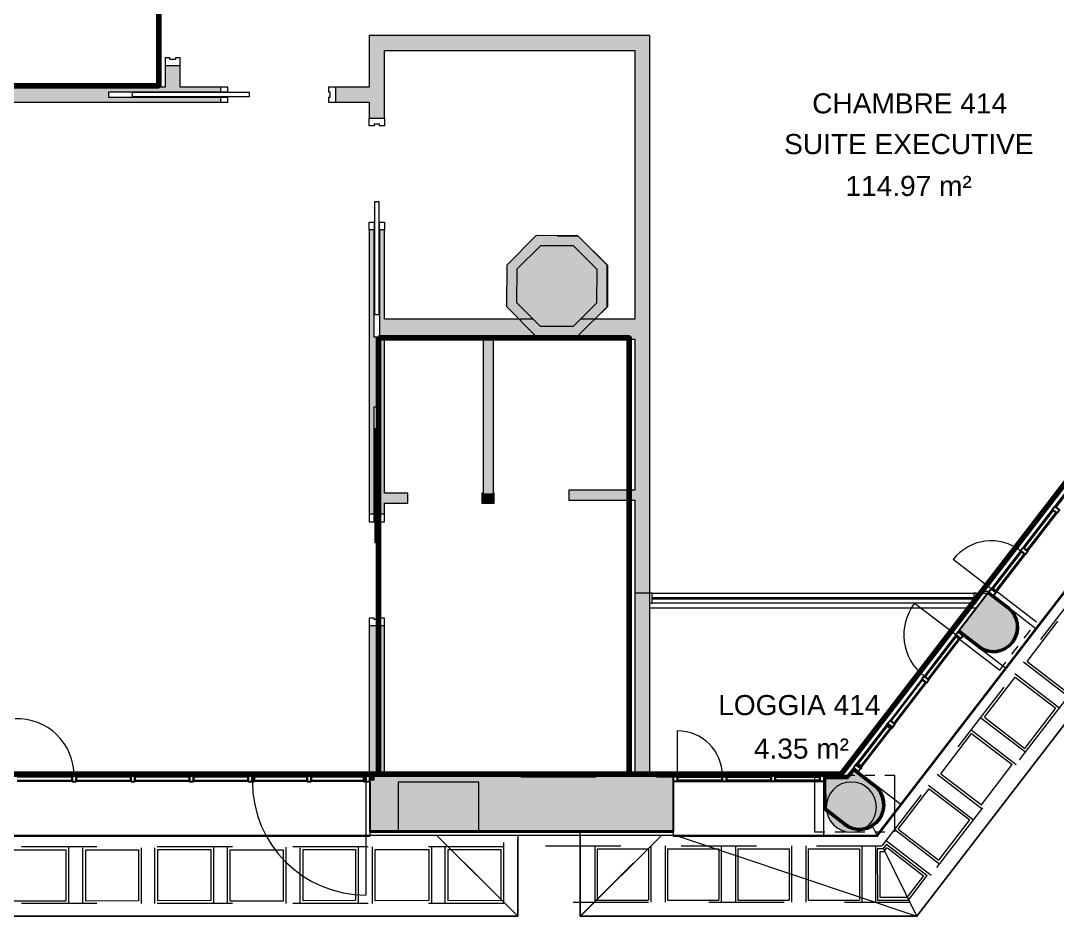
# Model space of a CAD drawing. Header units: metres. Extents: x -227.9 to -141.2, y 39.1 to 91.1.
# Drawn here: x -156.64 to -146.32, y 39.07 to 47.99 of the extents above; entities that cross this region are included whole.
import ezdxf

# ---------------------------------------------------------------- set-up
doc = ezdxf.new("R2010")
doc.units = ezdxf.units.M
doc.linetypes.add('JIS_02_0.7', pattern=[1.35, 0.75, -0.6])
doc.linetypes.add('Projeté', pattern=[0.003969, 0.002381, -0.001587])
for name, color, linetype, lineweight in [('A-AREA-IDEN', 7, 'Continuous', 9), ('A-DOOR', 7, 'Continuous', 5), ('A-FLOR', 7, 'Continuous', 5), ('A-GLAZ', 7, 'Continuous', 5), ('A-WALL', 7, 'Continuous', 5), ('I-WALL', 7, 'Continuous', 5), ('Q-SPCQ', 7, 'Continuous', 5)]:
    doc.layers.add(name, color=color, linetype=linetype, lineweight=lineweight)
for name, color, linetype, lineweight, true_color in [('A-DETL', 94, 'Continuous', 5, 0x00a600), ('A-DETL-MBND', 9, 'Continuous', 5, 0xc0c0c0), ('S-COLS', 8, 'Continuous', 9, 0x7f7f7f)]:
    doc.layers.add(name, color=color, linetype=linetype, lineweight=lineweight, true_color=true_color)
doc.layers.add('Chambre', color=40, linetype='Continuous')
doc.layers.add('SDB', color=230, linetype='Continuous')
doc.styles.add('Arial_1', font='arial.ttf', dxfattribs={"height": 0.2})

msp = doc.modelspace()

# ---------------------------------------------------------------- hatches: boundary and pattern name
at = {"layer": 'A-WALL', "true_color": 0x808080}
for points in [[(-146.956, 41.698), (-146.9, 41.705), (-146.848, 41.724), (-146.801, 41.755), (-146.762, 41.795), (-146.733, 41.843), (-146.715, 41.896), (-146.71, 41.952), (-146.717, 42.008), (-146.737, 42.06), (-146.767, 42.107), (-146.807, 42.146), (-147.006, 42.298), (-147.015, 42.286), (-146.817, 42.134), (-146.779, 42.097), (-146.75, 42.053), (-146.732, 42.004), (-146.725, 41.952), (-146.73, 41.899), (-146.746, 41.849), (-146.774, 41.804), (-146.81, 41.767), (-146.854, 41.738), (-146.904, 41.72), (-146.956, 41.713), (-147.008, 41.718), (-147.058, 41.734), (-147.103, 41.761), (-147.301, 41.914), (-147.311, 41.902), (-147.112, 41.75), (-147.064, 41.721), (-147.011, 41.703)], [(-146.956, 41.713), (-146.904, 41.72), (-146.854, 41.738), (-146.81, 41.767), (-146.774, 41.804), (-146.746, 41.849), (-146.73, 41.899), (-146.725, 41.952), (-146.732, 42.004), (-146.75, 42.053), (-146.779, 42.097), (-146.817, 42.134), (-147.015, 42.286), (-147.301, 41.914), (-147.103, 41.761), (-147.058, 41.734), (-147.008, 41.718)], [(-153.159, 40.37), (-153.159, 40.42), (-153.119, 40.42), (-153.119, 40.47), (-153.168, 40.47), (-153.168, 40.37)], [(-150.144, 39.92), (-150.144, 40.47), (-150.409, 40.47), (-150.409, 40.42), (-150.369, 40.42), (-150.369, 40.37), (-150.359, 40.37), (-150.359, 39.92)], [(-148.288, 39.943), (-148.236, 39.95), (-148.187, 39.968), (-148.143, 39.997), (-148.106, 40.035), (-148.079, 40.08), (-148.063, 40.13), (-148.058, 40.182), (-148.064, 40.234), (-148.083, 40.283), (-148.111, 40.327), (-148.149, 40.364), (-148.35, 40.519), (-148.408, 40.444), (-148.634, 40.443), (-148.633, 40.144), (-148.436, 39.992), (-148.391, 39.964), (-148.341, 39.948), (-148.303, 39.944)], [(-150.144, 39.91), (-150.144, 39.92), (-150.359, 39.92), (-150.359, 39.91)]]:
    msp.add_hatch(color=8, dxfattribs=at).paths.add_polyline_path(points)
h = msp.add_hatch(color=8, dxfattribs=at)
h.paths.add_polyline_path([(-227.865, 39.92), (-226.843, 39.92), (-226.843, 40.37), (-226.853, 40.37), (-226.853, 40.42), (-226.893, 40.42), (-226.893, 40.47), (-227.865, 40.47), (-227.865, 40.281)])
h.paths.add_polyline_path([(-223.493, 39.92), (-222.152, 39.92), (-222.152, 40.37), (-222.162, 40.37), (-222.162, 40.42), (-222.202, 40.42), (-222.202, 40.47), (-223.443, 40.47), (-223.443, 40.42), (-223.483, 40.42), (-223.483, 40.37), (-223.493, 40.37), (-223.493, 40.281)])
h.paths.add_polyline_path([(-207.292, 39.92), (-205.904, 39.92), (-205.904, 40.37), (-205.914, 40.37), (-205.914, 40.42), (-205.954, 40.42), (-205.954, 40.47), (-207.242, 40.47), (-207.242, 40.42), (-207.282, 40.42), (-207.282, 40.37), (-207.292, 40.37), (-207.292, 40.281)])
h.paths.add_polyline_path([(-203.404, 39.92), (-201.797, 39.92), (-201.797, 40.47), (-203.354, 40.47), (-203.354, 40.42), (-203.394, 40.42), (-203.394, 40.37), (-203.404, 40.37), (-203.404, 40.281)])
h.paths.add_polyline_path([(-190.97, 39.92), (-190.97, 40.37), (-190.98, 40.37), (-190.98, 40.42), (-191.02, 40.42), (-191.02, 40.47), (-192.12, 40.47), (-192.12, 40.42), (-192.16, 40.42), (-192.16, 40.37), (-192.17, 40.37), (-192.17, 39.92)])
h.paths.add_polyline_path([(-188.47, 39.92), (-187.171, 39.92), (-187.171, 40.37), (-187.181, 40.37), (-187.181, 40.42), (-187.221, 40.42), (-187.221, 40.47), (-188.42, 40.47), (-188.42, 40.42), (-188.46, 40.42), (-188.46, 40.37), (-188.47, 40.37), (-188.47, 40.281)])
h.paths.add_polyline_path([(-168.917, 39.92), (-168.917, 40.37), (-168.927, 40.37), (-168.927, 40.42), (-168.967, 40.42), (-168.967, 40.47), (-170.088, 40.47), (-170.088, 40.42), (-170.128, 40.42), (-170.128, 40.37), (-170.138, 40.37), (-170.138, 39.92), (-169.839, 39.92), (-169.839, 40.371), (-169.239, 40.371), (-169.239, 39.92)])
h.paths.add_polyline_path([(-166.417, 39.92), (-164.82, 39.92), (-164.82, 40.37), (-164.83, 40.37), (-164.83, 40.42), (-164.87, 40.42), (-164.87, 40.47), (-166.367, 40.47), (-166.367, 40.42), (-166.407, 40.42), (-166.407, 40.37), (-166.417, 40.37), (-166.417, 40.281)])
h.paths.add_polyline_path([(-152.826, 39.92), (-150.359, 39.92), (-150.359, 40.37), (-150.369, 40.37), (-150.369, 40.42), (-150.409, 40.42), (-150.409, 40.47), (-153.119, 40.47), (-153.119, 40.42), (-153.159, 40.42), (-153.159, 40.37), (-153.168, 40.37), (-153.168, 39.92)])
h = msp.add_hatch(color=8, dxfattribs=at)
h.paths.add_polyline_path([(-148.288, 39.928), (-148.233, 39.935), (-148.18, 39.954), (-148.133, 39.985), (-148.094, 40.025), (-148.065, 40.073), (-148.048, 40.126), (-148.043, 40.182), (-148.05, 40.238), (-148.069, 40.29), (-148.1, 40.337), (-148.14, 40.376), (-148.353, 40.54), (-148.416, 40.459), (-148.649, 40.458), (-148.648, 40.136), (-148.445, 39.98), (-148.397, 39.951), (-148.344, 39.933), (-148.303, 39.929)])
h.paths.add_polyline_path([(-148.288, 39.943), (-148.341, 39.948), (-148.391, 39.964), (-148.436, 39.992), (-148.633, 40.144), (-148.634, 40.443), (-148.408, 40.444), (-148.35, 40.519), (-148.149, 40.364), (-148.111, 40.327), (-148.082, 40.281), (-148.064, 40.234), (-148.058, 40.182), (-148.063, 40.13), (-148.079, 40.08), (-148.106, 40.035), (-148.143, 39.997), (-148.187, 39.968), (-148.236, 39.95)])
h = msp.add_hatch(color=8, dxfattribs=at)
h.paths.add_polyline_path([(-227.865, 39.91), (-226.843, 39.91), (-226.843, 39.92), (-227.865, 39.92)])
h.paths.add_polyline_path([(-223.493, 39.91), (-222.152, 39.91), (-222.152, 39.92), (-223.493, 39.92)])
h.paths.add_polyline_path([(-207.292, 39.91), (-205.904, 39.91), (-205.904, 39.92), (-207.292, 39.92)])
h.paths.add_polyline_path([(-203.404, 39.91), (-201.797, 39.91), (-201.797, 39.92), (-203.404, 39.92)])
h.paths.add_polyline_path([(-192.17, 39.91), (-190.97, 39.91), (-190.97, 39.92), (-192.17, 39.92)])
h.paths.add_polyline_path([(-188.47, 39.91), (-187.171, 39.91), (-187.171, 39.92), (-188.47, 39.92)])
h.paths.add_polyline_path([(-168.917, 39.91), (-168.917, 39.92), (-169.239, 39.92), (-169.239, 39.91)])
h.paths.add_polyline_path([(-169.839, 39.91), (-169.839, 39.92), (-170.138, 39.92), (-170.138, 39.91)])
h.paths.add_polyline_path([(-166.417, 39.91), (-164.82, 39.91), (-164.82, 39.92), (-166.417, 39.92)])
h.paths.add_polyline_path([(-152.826, 39.91), (-150.359, 39.91), (-150.359, 39.92), (-153.168, 39.92), (-153.168, 39.91)])
at = {"layer": 'I-WALL', "true_color": 0xaaaaaa}
h = msp.add_hatch(color=253, dxfattribs=at)
h.paths.add_polyline_path([(-155.207, 47.325), (-155.057, 47.325), (-155.057, 47.54), (-155.207, 47.54)])
h.paths.add_polyline_path([(-155.207, 48.39), (-155.16, 48.39), (-155.16, 49.194), (-155.207, 49.194), (-155.207, 48.854)])
h.paths.add_polyline_path([(-155.105, 48.39), (-155.057, 48.39), (-155.058, 49.194), (-155.105, 49.194), (-155.105, 48.854)])
h = msp.add_hatch(color=253, dxfattribs=at)
h.paths.add_polyline_path([(-153.024, 40.469), (-153.024, 41.963), (-153.174, 41.963), (-153.174, 40.47), (-153.168, 40.469)])
h.paths.add_polyline_path([(-153.174, 43.073), (-153.126, 43.073), (-153.126, 44.143), (-153.071, 44.143), (-153.071, 43.073), (-153.024, 43.073), (-153.024, 45.905), (-153.071, 45.905), (-153.071, 44.835), (-153.126, 44.835), (-153.126, 45.905), (-153.174, 45.905), (-153.174, 43.496)])
h.paths.add_polyline_path([(-153.126, 47.015), (-153.024, 47.015), (-153.024, 47.839), (-153.174, 47.839), (-153.174, 47.015)])
for points in [[(-150.531, 47.689), (-150.381, 47.689), (-150.381, 47.839), (-153.024, 47.839), (-153.024, 47.689), (-152.826, 47.689)], [(-150.381, 42.286), (-150.381, 47.689), (-150.531, 47.689), (-150.531, 42.286)], [(-151.181, 44.815), (-150.531, 44.815), (-150.531, 45.015), (-151.071, 45.015), (-151.142, 44.945), (-151.473, 44.945), (-151.542, 45.015), (-153.024, 45.015), (-153.024, 44.815), (-151.939, 44.815)], [(-151.939, 43.281), (-151.939, 44.815), (-152.039, 44.815), (-152.039, 43.281)], [(-152.792, 43.181), (-152.792, 43.281), (-153.024, 43.281), (-153.024, 43.181), (-152.826, 43.181)], [(-152.052, 43.181), (-151.932, 43.181), (-151.932, 43.281), (-152.052, 43.281)], [(-150.531, 43.213), (-150.531, 43.313), (-151.186, 43.313), (-151.186, 43.213)], [(-150.381, 40.47), (-150.381, 42.286), (-150.531, 42.286), (-150.531, 40.47)]]:
    msp.add_hatch(color=253, dxfattribs=at).paths.add_polyline_path(points)
h = msp.add_hatch(color=253, dxfattribs=at)
h.paths.add_polyline_path([(-153.506, 47.175), (-153.174, 47.175), (-153.174, 47.325), (-153.506, 47.325), (-153.506, 47.223)])
h.paths.add_polyline_path([(-154.656, 47.175), (-154.656, 47.223), (-155.766, 47.223), (-155.766, 47.278), (-154.656, 47.278), (-154.656, 47.325), (-156.825, 47.325), (-156.825, 47.175), (-156.115, 47.175)])
at = {"layer": 'S-COLS', "lineweight": 5, "true_color": 0x808080}
h = msp.add_hatch(color=8, dxfattribs=at)
h.paths.add_polyline_path([(-151.101, 44.845), (-150.807, 45.137), (-150.806, 45.551), (-151.098, 45.845), (-151.513, 45.846), (-151.806, 45.553), (-151.807, 45.139), (-151.515, 44.846), (-151.181, 44.845)])
h.paths.add_polyline_path([(-151.142, 44.945), (-151.473, 44.945), (-151.707, 45.18), (-151.706, 45.512), (-151.471, 45.745), (-151.14, 45.745), (-150.906, 45.51), (-150.907, 45.178)])
at = {"layer": 'S-COLS', "lineweight": 18, "true_color": 0x808080}
msp.add_hatch(color=8, dxfattribs=at).paths.add_polyline_path([(-151.142, 44.945), (-150.907, 45.178), (-150.906, 45.51), (-151.14, 45.745), (-151.471, 45.745), (-151.706, 45.512), (-151.707, 45.18), (-151.473, 44.945), (-151.181, 44.945)])
at = {"layer": 'S-COLS', "lineweight": 5, "true_color": 0x808080}
for points in [[(-152.885, 39.906), (-152.085, 39.906), (-152.085, 40.406), (-152.885, 40.406), (-152.885, 40.281)], [(-148.375, 39.906), (-148.319, 39.912), (-148.266, 39.93), (-148.219, 39.96), (-148.179, 40), (-148.15, 40.047), (-148.131, 40.1), (-148.125, 40.156), (-148.131, 40.211), (-148.15, 40.264), (-148.179, 40.312), (-148.219, 40.351), (-148.266, 40.381), (-148.319, 40.399), (-148.375, 40.406), (-148.431, 40.399), (-148.483, 40.381), (-148.531, 40.351), (-148.57, 40.312), (-148.6, 40.264), (-148.619, 40.211), (-148.625, 40.156), (-148.619, 40.1), (-148.6, 40.047), (-148.57, 40), (-148.531, 39.96), (-148.483, 39.93), (-148.431, 39.912)]]:
    msp.add_hatch(color=8, dxfattribs=at).paths.add_polyline_path(points)

# ---------------------------------------------------------------- linework, layer by layer
at = {"layer": 'A-DETL', "color": 9, "linetype": 'JIS_02_0.7', "lineweight": 9, "true_color": 0xc0c0c0}
for p, q in [((-141.921, 47.772), (-148.072, 39.769)), ((-141.31, 47.643), (-147.792, 39.209)), ((-146.625, 41.607), (-146.317, 42.008)), ((-146.66, 41.603), (-146.212, 41.258)), ((-146.625, 41.607), (-146.221, 41.297)), ((-147.05, 41.051), (-146.742, 41.451)), ((-146.747, 41.486), (-146.299, 41.142)), ((-146.742, 41.451), (-146.338, 41.141)), ((-146.646, 40.74), (-146.338, 41.141)), ((-147.085, 41.046), (-146.637, 40.702)), ((-147.05, 41.051), (-146.646, 40.74)), ((-147.484, 40.489), (-147.177, 40.89)), ((-147.181, 40.925), (-146.733, 40.58)), ((-147.177, 40.89), (-146.772, 40.579)), ((-147.08, 40.179), (-146.772, 40.579)), ((-147.519, 40.485), (-147.071, 40.14)), ((-147.484, 40.489), (-147.08, 40.179)), ((-147.605, 40.374), (-147.157, 40.03)), ((-147.908, 39.938), (-147.6, 40.339)), ((-147.6, 40.339), (-147.196, 40.028)), ((-147.503, 39.628), (-147.196, 40.028)), ((-151.695, 39.069), (-152.461, 39.837)), ((-151.073, 39.07), (-150.306, 39.837)), ((-147.723, 39.07), (-148.12, 39.877)), ((-147.943, 39.934), (-147.495, 39.589)), ((-147.908, 39.938), (-147.503, 39.628)), ((-151.836, 39.762), (-165.413, 39.762)), ((-156.17, 39.756), (-156.17, 39.196)), ((-156.025, 39.194), (-156.025, 39.749)), ((-155.447, 39.752), (-155.447, 39.197)), ((-155.308, 39.197), (-155.308, 39.752)), ((-155.28, 39.734), (-154.751, 39.735)), ((-155.28, 39.224), (-155.28, 39.734)), ((-154.751, 39.735), (-154.751, 39.225)), ((-154.726, 39.765), (-154.725, 39.2)), ((-154.587, 39.193), (-154.587, 39.758)), ((-154.004, 39.756), (-154.004, 39.196)), ((-153.862, 39.197), (-153.862, 39.752)), ((-153.834, 39.224), (-153.834, 39.735)), ((-153.834, 39.735), (-153.31, 39.735)), ((-153.31, 39.735), (-153.31, 39.225)), ((-153.284, 39.762), (-153.284, 39.201)), ((-153.142, 39.197), (-153.142, 39.762)), ((-153.114, 39.224), (-153.114, 39.735)), ((-153.114, 39.735), (-152.58, 39.735)), ((-152.58, 39.735), (-152.58, 39.225)), ((-152.554, 39.756), (-152.554, 39.201)), ((-152.417, 39.197), (-152.417, 39.762)), ((-152.389, 39.224), (-152.389, 39.735)), ((-152.389, 39.735), (-151.865, 39.735)), ((-151.865, 39.735), (-151.865, 39.225)), ((-151.839, 39.804), (-151.839, 39.201)), ((-151.42, 39.769), (-148.072, 39.769)), ((-150.929, 39.769), (-150.929, 39.209)), ((-150.905, 39.741), (-150.905, 39.231)), ((-150.905, 39.741), (-150.393, 39.741)), ((-150.393, 39.741), (-150.393, 39.231)), ((-150.37, 39.769), (-150.37, 39.209)), ((-150.229, 39.769), (-150.229, 39.209)), ((-150.205, 39.741), (-150.205, 39.231)), ((-150.205, 39.741), (-149.693, 39.741)), ((-149.693, 39.741), (-149.693, 39.231)), ((-149.67, 39.769), (-149.67, 39.209)), ((-149.529, 39.769), (-149.529, 39.209)), ((-149.505, 39.741), (-149.505, 39.231)), ((-149.505, 39.741), (-148.993, 39.741)), ((-148.993, 39.741), (-148.993, 39.231)), ((-148.97, 39.769), (-148.97, 39.209)), ((-148.829, 39.769), (-148.829, 39.209)), ((-148.805, 39.741), (-148.805, 39.231)), ((-148.805, 39.741), (-148.293, 39.741)), ((-148.293, 39.741), (-148.293, 39.231)), ((-148.27, 39.769), (-148.27, 39.209)), ((-148.135, 39.769), (-148.135, 39.209)), ((-148.061, 39.739), (-148.116, 39.739)), ((-148.116, 39.739), (-148.113, 39.231)), ((-148.024, 39.788), (-148.061, 39.739)), ((-148.049, 39.715), (-148.02, 39.753)), ((-148.028, 39.823), (-147.58, 39.478)), ((-148.024, 39.788), (-147.618, 39.476)), ((-148.016, 39.75), (-147.655, 39.473)), ((-156.725, 39.73), (-156.196, 39.731)), ((-156.196, 39.731), (-156.196, 39.221)), ((-155.997, 39.731), (-155.473, 39.732)), ((-155.997, 39.221), (-155.997, 39.731)), ((-155.473, 39.732), (-155.472, 39.222)), ((-154.559, 39.73), (-154.03, 39.731)), ((-154.559, 39.22), (-154.559, 39.73)), ((-154.03, 39.731), (-154.03, 39.221)), ((-148.087, 39.255), (-148.087, 39.715)), ((-148.087, 39.715), (-148.049, 39.715)), ((-147.655, 39.473), (-147.822, 39.255)), ((-147.807, 39.231), (-147.618, 39.476)), ((-156.196, 39.221), (-156.725, 39.22)), ((-155.472, 39.222), (-155.997, 39.221)), ((-154.751, 39.225), (-155.28, 39.224)), ((-154.03, 39.221), (-154.559, 39.22)), ((-153.31, 39.225), (-153.834, 39.224)), ((-152.58, 39.225), (-153.114, 39.224)), ((-151.865, 39.225), (-152.389, 39.224)), ((-150.905, 39.231), (-150.393, 39.231)), ((-150.205, 39.231), (-149.693, 39.231)), ((-149.505, 39.231), (-148.993, 39.231)), ((-148.805, 39.231), (-148.293, 39.231)), ((-148.113, 39.231), (-147.807, 39.231)), ((-147.822, 39.255), (-148.087, 39.255)), ((-151.836, 39.197), (-165.413, 39.197)), ((-151.144, 39.209), (-147.792, 39.209))]:
    msp.add_line(p, q, dxfattribs=at)
at = {"layer": 'A-DETL', "color": 7}
for p, q in [((-141.153, 47.61), (-147.723, 39.07)), ((-151.695, 39.069), (-151.695, 39.839)), ((-151.073, 39.07), (-151.073, 39.895)), ((-165.553, 39.069), (-151.695, 39.069)), ((-151.073, 39.07), (-147.723, 39.07))]:
    msp.add_line(p, q, dxfattribs=at)
at = {"layer": 'A-DETL', "color": 7, "lineweight": 13}
msp.add_line((-147.086, 42.306), (-147.006, 42.306), dxfattribs=at)
at = {"layer": 'A-DETL', "color": 7, "linetype": 'JIS_02_0.7'}
msp.add_line((-151.665, 40.457), (-149.245, 40.457), dxfattribs=at)
at = {"layer": 'A-DETL-MBND', "lineweight": 9}
for p, q in [((-147.723, 39.07), (-141.153, 47.61)), ((-152.504, 39.878), (-151.696, 39.07)), ((-151.696, 39.878), (-151.696, 39.07)), ((-151.072, 39.07), (-151.072, 39.878)), ((-151.072, 39.07), (-150.261, 39.878)), ((-150.1, 39.867), (-147.723, 39.07)), ((-151.696, 39.07), (-165.553, 39.07)), ((-147.723, 39.07), (-151.072, 39.07))]:
    msp.add_line(p, q, dxfattribs=at)
at = {"layer": 'A-DOOR', "color": 9, "true_color": 0xc0c0c0}
for p, q in [((-155.16, 47.615), (-155.207, 47.615)), ((-155.207, 47.615), (-155.207, 47.54)), ((-155.16, 47.6), (-155.16, 47.615)), ((-155.105, 47.6), (-155.16, 47.6)), ((-155.105, 47.615), (-155.105, 47.6)), ((-155.057, 47.615), (-155.105, 47.615)), ((-155.057, 47.54), (-155.057, 47.615)), ((-155.207, 47.54), (-155.057, 47.54)), ((-154.581, 47.325), (-154.656, 47.325)), ((-154.656, 47.325), (-154.656, 47.278)), ((-154.656, 47.278), (-154.581, 47.278)), ((-154.581, 47.278), (-154.581, 47.325)), ((-153.506, 47.325), (-153.581, 47.325)), ((-153.581, 47.325), (-153.581, 47.278)), ((-153.581, 47.278), (-153.566, 47.278)), ((-153.566, 47.278), (-153.566, 47.223)), ((-153.506, 47.175), (-153.506, 47.325)), ((-154.581, 47.223), (-154.656, 47.223)), ((-154.656, 47.223), (-154.656, 47.175)), ((-154.656, 47.175), (-154.581, 47.175)), ((-154.581, 47.175), (-154.581, 47.223)), ((-153.566, 47.223), (-153.581, 47.223)), ((-153.581, 47.223), (-153.581, 47.175)), ((-153.581, 47.175), (-153.506, 47.175)), ((-153.174, 47.015), (-153.024, 47.015)), ((-153.174, 46.94), (-153.174, 47.015)), ((-153.024, 47.015), (-153.024, 46.94)), ((-153.126, 46.94), (-153.174, 46.94)), ((-153.126, 46.955), (-153.126, 46.94)), ((-153.071, 46.955), (-153.126, 46.955)), ((-153.071, 46.94), (-153.071, 46.955)), ((-153.024, 46.94), (-153.071, 46.94)), ((-153.174, 45.98), (-153.126, 45.98)), ((-153.174, 45.905), (-153.174, 45.98)), ((-153.126, 45.98), (-153.126, 45.905)), ((-153.071, 45.98), (-153.024, 45.98)), ((-153.071, 45.905), (-153.071, 45.98)), ((-153.024, 45.98), (-153.024, 45.905)), ((-153.126, 45.905), (-153.174, 45.905)), ((-153.024, 45.905), (-153.071, 45.905)), ((-153.126, 43.073), (-153.174, 43.073)), ((-153.174, 43.073), (-153.174, 42.998)), ((-153.126, 42.998), (-153.126, 43.073)), ((-153.024, 43.073), (-153.071, 43.073)), ((-153.071, 43.073), (-153.071, 42.998)), ((-153.024, 42.998), (-153.024, 43.073)), ((-153.174, 42.998), (-153.126, 42.998)), ((-153.071, 42.998), (-153.024, 42.998)), ((-153.126, 42.038), (-153.174, 42.038)), ((-153.174, 42.038), (-153.174, 41.963)), ((-153.126, 42.023), (-153.126, 42.038)), ((-153.071, 42.023), (-153.126, 42.023)), ((-153.071, 42.038), (-153.071, 42.023)), ((-153.024, 42.038), (-153.071, 42.038)), ((-153.024, 41.963), (-153.024, 42.038)), ((-153.174, 41.963), (-153.024, 41.963))]:
    msp.add_line(p, q, dxfattribs=at)
at = {"layer": 'A-DOOR', "lineweight": 9}
for p, q in [((-154.366, 47.27), (-155.536, 47.27)), ((-155.536, 47.27), (-155.536, 47.23)), ((-154.366, 47.23), (-154.366, 47.27)), ((-155.536, 47.23), (-154.366, 47.23)), ((-153.119, 46.187), (-153.079, 46.187)), ((-153.119, 45.057), (-153.119, 46.187)), ((-153.079, 46.187), (-153.079, 45.057)), ((-153.079, 45.057), (-153.119, 45.057)), ((-153.079, 43.921), (-153.119, 43.921)), ((-153.119, 43.921), (-153.119, 42.791)), ((-153.079, 42.791), (-153.079, 43.921)), ((-153.119, 42.791), (-153.079, 42.791))]:
    msp.add_line(p, q, dxfattribs=at)
at = {"layer": 'A-FLOR'}
for p, q in [((-151.305, 45.845), (-151.099, 45.845)), ((-151.099, 45.845), (-150.804, 45.551)), ((-150.804, 45.551), (-150.804, 45.137)), ((-150.804, 45.137), (-150.927, 45.015)), ((-147.131, 42.286), (-147.015, 42.286)), ((-147.13, 42.136), (-150.381, 42.136))]:
    msp.add_line(p, q, dxfattribs=at)
at = {"layer": 'A-FLOR', "lineweight": 9}
msp.add_line((-150.847, 45.097), (-150.846, 45.096), dxfattribs=at)
at = {"layer": 'A-GLAZ', "lineweight": 9}
for p, q in [((-146.536, 41.936), (-143.668, 45.664)), ((-146.528, 41.93), (-143.66, 45.658)), ((-146.058, 43.53), (-146.35, 43.151)), ((-146.374, 43.119), (-146.666, 42.74)), ((-146.618, 42.704), (-146.326, 43.083)), ((-146.69, 42.709), (-146.981, 42.33)), ((-146.934, 42.293), (-146.642, 42.672)), ((-146.981, 42.33), (-147.36, 42.621)), ((-146.531, 41.996), (-146.975, 42.338)), ((-147.335, 41.87), (-147.745, 42.185)), ((-146.792, 42.133), (-146.805, 42.143)), ((-147.341, 41.862), (-146.897, 41.521)), ((-147.095, 41.736), (-147.112, 41.75)), ((-147.883, 40.185), (-146.841, 41.54)), ((-147.875, 40.179), (-146.833, 41.534)), ((-150.104, 40.47), (-150.104, 40.915)), ((-156.679, 40.47), (-156.134, 40.47)), ((-156.094, 40.47), (-155.549, 40.47)), ((-155.509, 40.47), (-154.964, 40.47)), ((-154.924, 40.47), (-154.379, 40.47)), ((-154.319, 40.47), (-153.793, 40.47)), ((-153.753, 40.47), (-153.228, 40.47)), ((-149.659, 40.47), (-150.104, 40.47)), ((-149.174, 40.47), (-149.619, 40.47)), ((-148.689, 40.47), (-149.134, 40.47)), ((-148.74, 40.47), (-148.74, 39.91)), ((-148.306, 40.51), (-147.883, 40.185)), ((-147.94, 39.91), (-147.94, 40.47)), ((-156.134, 40.41), (-156.679, 40.41)), ((-155.549, 40.41), (-156.094, 40.41)), ((-154.964, 40.41), (-155.509, 40.41)), ((-154.379, 40.41), (-154.924, 40.41)), ((-153.793, 40.41), (-154.319, 40.41)), ((-153.228, 40.41), (-153.753, 40.41)), ((-150.104, 40.41), (-149.659, 40.41)), ((-149.619, 40.41), (-149.174, 40.41)), ((-149.134, 40.41), (-148.689, 40.41)), ((-148.649, 40.41), (-148.649, 40.136)), ((-147.883, 40.185), (-147.877, 40.18)), ((-156.719, 39.877), (-153.168, 39.877)), ((-156.719, 39.867), (-153.168, 39.867)), ((-153.168, 39.91), (-153.168, 39.877)), ((-153.168, 39.877), (-153.168, 39.867)), ((-150.144, 39.877), (-150.144, 39.91)), ((-150.144, 39.867), (-150.144, 39.877)), ((-150.144, 39.877), (-148.649, 39.877)), ((-150.144, 39.867), (-148.649, 39.867)), ((-148.649, 39.877), (-148.649, 39.874)), ((-148.649, 39.874), (-148.649, 39.872)), ((-148.649, 39.872), (-148.649, 39.87)), ((-148.649, 39.87), (-148.649, 39.867))]:
    msp.add_line(p, q, dxfattribs=at)
at = {"layer": 'A-GLAZ', "lineweight": 25}
for p, q in [((-146.34, 43.144), (-146.049, 43.523)), ((-146.374, 43.119), (-146.35, 43.151)), ((-146.35, 43.151), (-146.302, 43.114)), ((-146.312, 43.122), (-146.34, 43.144)), ((-146.656, 42.733), (-146.365, 43.112)), ((-146.336, 43.09), (-146.628, 42.711)), ((-146.326, 43.083), (-146.374, 43.119)), ((-146.365, 43.112), (-146.336, 43.09)), ((-146.302, 43.114), (-146.326, 43.083)), ((-146.69, 42.709), (-146.666, 42.74)), ((-146.666, 42.74), (-146.618, 42.704)), ((-146.628, 42.711), (-146.656, 42.733)), ((-146.972, 42.322), (-146.68, 42.701)), ((-146.652, 42.679), (-146.943, 42.3)), ((-146.642, 42.672), (-146.69, 42.709)), ((-146.68, 42.701), (-146.652, 42.679)), ((-146.618, 42.704), (-146.642, 42.672)), ((-147.006, 42.298), (-146.981, 42.33)), ((-146.981, 42.33), (-146.934, 42.293)), ((-146.943, 42.3), (-146.972, 42.322)), ((-146.958, 42.261), (-147.006, 42.298)), ((-146.934, 42.293), (-146.958, 42.261)), ((-156.134, 40.458), (-156.679, 40.458)), ((-156.094, 40.47), (-156.134, 40.47)), ((-156.134, 40.47), (-156.134, 40.41)), ((-156.134, 40.422), (-156.134, 40.458)), ((-156.094, 40.41), (-156.094, 40.47)), ((-155.549, 40.458), (-156.094, 40.458)), ((-156.094, 40.458), (-156.094, 40.422)), ((-155.509, 40.47), (-155.549, 40.47)), ((-155.549, 40.47), (-155.549, 40.41)), ((-155.549, 40.422), (-155.549, 40.458)), ((-155.509, 40.41), (-155.509, 40.47)), ((-154.964, 40.458), (-155.509, 40.458)), ((-155.509, 40.458), (-155.509, 40.422)), ((-154.924, 40.47), (-154.964, 40.47)), ((-154.964, 40.47), (-154.964, 40.41)), ((-154.964, 40.422), (-154.964, 40.458)), ((-154.924, 40.41), (-154.924, 40.47)), ((-154.379, 40.458), (-154.924, 40.458)), ((-154.924, 40.458), (-154.924, 40.422)), ((-154.339, 40.47), (-154.379, 40.47)), ((-154.379, 40.47), (-154.379, 40.41)), ((-154.379, 40.422), (-154.379, 40.458)), ((-154.319, 40.47), (-154.339, 40.47)), ((-154.339, 40.47), (-154.339, 40.41)), ((-154.339, 40.41), (-154.339, 40.47)), ((-154.319, 40.41), (-154.319, 40.47)), ((-153.793, 40.458), (-154.319, 40.458)), ((-154.319, 40.458), (-154.319, 40.422)), ((-153.753, 40.47), (-153.793, 40.47)), ((-153.793, 40.47), (-153.793, 40.41)), ((-153.793, 40.422), (-153.793, 40.458)), ((-153.753, 40.41), (-153.753, 40.47)), ((-153.228, 40.458), (-153.753, 40.458)), ((-153.753, 40.458), (-153.753, 40.422)), ((-153.208, 40.47), (-153.228, 40.47)), ((-153.228, 40.47), (-153.228, 40.41)), ((-153.228, 40.422), (-153.228, 40.458)), ((-153.208, 40.41), (-153.208, 40.47)), ((-153.168, 40.47), (-153.208, 40.47)), ((-153.208, 40.47), (-153.208, 40.41)), ((-153.168, 40.41), (-153.168, 40.47)), ((-150.144, 40.41), (-150.144, 40.47)), ((-150.144, 40.47), (-150.104, 40.47)), ((-150.104, 40.47), (-150.104, 40.41)), ((-150.104, 40.422), (-150.104, 40.458)), ((-150.104, 40.458), (-149.659, 40.458)), ((-149.659, 40.41), (-149.659, 40.47)), ((-149.659, 40.47), (-149.619, 40.47)), ((-149.659, 40.458), (-149.659, 40.422)), ((-149.619, 40.47), (-149.619, 40.41)), ((-149.619, 40.422), (-149.619, 40.458)), ((-149.619, 40.458), (-149.174, 40.458)), ((-149.174, 40.41), (-149.174, 40.47)), ((-149.174, 40.47), (-149.134, 40.47)), ((-149.174, 40.458), (-149.174, 40.422)), ((-149.134, 40.47), (-149.134, 40.41)), ((-149.134, 40.422), (-149.134, 40.458)), ((-149.134, 40.458), (-148.689, 40.458)), ((-148.689, 40.41), (-148.689, 40.47)), ((-148.689, 40.47), (-148.649, 40.47)), ((-148.689, 40.458), (-148.689, 40.422)), ((-148.649, 40.47), (-148.649, 40.41)), ((-156.679, 40.422), (-156.134, 40.422)), ((-156.134, 40.41), (-156.094, 40.41)), ((-156.094, 40.422), (-155.549, 40.422)), ((-155.549, 40.41), (-155.509, 40.41)), ((-155.509, 40.422), (-154.964, 40.422)), ((-154.964, 40.41), (-154.924, 40.41)), ((-154.924, 40.422), (-154.379, 40.422)), ((-154.379, 40.41), (-154.339, 40.41)), ((-154.339, 40.41), (-154.319, 40.41)), ((-154.319, 40.422), (-153.793, 40.422)), ((-153.793, 40.41), (-153.753, 40.41)), ((-153.753, 40.422), (-153.228, 40.422)), ((-153.228, 40.41), (-153.208, 40.41)), ((-153.208, 40.41), (-153.168, 40.41)), ((-150.104, 40.41), (-150.144, 40.41)), ((-149.659, 40.422), (-150.104, 40.422)), ((-149.619, 40.41), (-149.659, 40.41)), ((-149.174, 40.422), (-149.619, 40.422)), ((-149.134, 40.41), (-149.174, 40.41)), ((-148.689, 40.422), (-149.134, 40.422)), ((-148.649, 40.41), (-148.689, 40.41))]:
    msp.add_line(p, q, dxfattribs=at)
at = {"layer": 'A-GLAZ', "linetype": 'Projeté', "lineweight": 9}
for p, q in [((-146.975, 42.338), (-147.341, 41.862)), ((-146.897, 41.521), (-146.531, 41.996)), ((-147.94, 40.47), (-148.74, 40.47)), ((-148.74, 39.91), (-147.94, 39.91))]:
    msp.add_line(p, q, dxfattribs=at)
at = {"layer": 'A-GLAZ', "lineweight": 13}
for p, q in [((-150.356, 42.286), (-150.381, 42.286)), ((-150.356, 42.186), (-150.356, 42.286)), ((-147.156, 42.241), (-150.356, 42.241)), ((-150.356, 42.241), (-150.356, 42.231)), ((-150.356, 42.231), (-147.156, 42.231)), ((-147.131, 42.286), (-147.156, 42.286)), ((-147.156, 42.286), (-147.156, 42.186)), ((-147.156, 42.231), (-147.156, 42.241)), ((-147.131, 42.186), (-147.131, 42.286)), ((-150.381, 42.186), (-150.356, 42.186)), ((-147.156, 42.186), (-147.131, 42.186)), ((-153.208, 40.41), (-153.208, 39.28))]:
    msp.add_line(p, q, dxfattribs=at)
at = {"layer": 'A-GLAZ'}
for p, q in [((-150.356, 42.286), (-147.156, 42.286)), ((-147.156, 42.186), (-150.356, 42.186))]:
    msp.add_line(p, q, dxfattribs=at)
at = {"layer": 'A-GLAZ', "lineweight": 9}
for centre, radius, start, end in [((-146.981, 42.33), 0.478, 52.4282, 142.4429), ((-147.335, 41.871), 0.517, 142.4651, 232.4282), ((-150.104, 40.47), 0.445, 360, 90)]:
    msp.add_arc(centre, radius, start, end, dxfattribs=at)
at = {"layer": 'A-GLAZ', "lineweight": 13}
for centre, radius, start, end in [((-156.678, 40.471), 0.564, 359.8231, 92.1693), ((-153.208, 40.41), 1.13, 180, 270)]:
    msp.add_arc(centre, radius, start, end, dxfattribs=at)
at = {"layer": 'A-WALL', "lineweight": 25}
for p, q in [((-147.015, 42.286), (-147.301, 41.914)), ((-147.006, 42.298), (-147.015, 42.286)), ((-146.817, 42.134), (-147.015, 42.286)), ((-147.015, 42.286), (-146.817, 42.134)), ((-146.807, 42.146), (-146.958, 42.262)), ((-147.311, 41.902), (-147.335, 41.87)), ((-147.301, 41.914), (-147.311, 41.902)), ((-147.311, 41.902), (-147.112, 41.75)), ((-147.263, 41.865), (-147.311, 41.902)), ((-147.301, 41.914), (-147.103, 41.761)), ((-147.103, 41.761), (-147.301, 41.914)), ((-147.325, 41.863), (-147.64, 41.453)), ((-147.612, 41.431), (-147.297, 41.841)), ((-147.335, 41.87), (-147.287, 41.834)), ((-147.297, 41.841), (-147.325, 41.863)), ((-147.287, 41.834), (-147.263, 41.865)), ((-147.665, 41.422), (-147.98, 41.012)), ((-147.951, 40.99), (-147.636, 41.4)), ((-147.65, 41.461), (-147.674, 41.429)), ((-147.674, 41.429), (-147.627, 41.392)), ((-147.636, 41.4), (-147.665, 41.422)), ((-147.602, 41.424), (-147.65, 41.461)), ((-147.64, 41.453), (-147.612, 41.431)), ((-147.627, 41.392), (-147.602, 41.424)), ((-148.014, 40.988), (-148.026, 40.972)), ((-147.989, 41.02), (-148.014, 40.988)), ((-148.014, 40.988), (-147.966, 40.951)), ((-147.966, 40.951), (-148.014, 40.988)), ((-147.942, 40.983), (-147.989, 41.02)), ((-147.98, 41.012), (-147.951, 40.99)), ((-147.966, 40.951), (-147.942, 40.983)), ((-148.016, 40.965), (-148.307, 40.587)), ((-148.279, 40.565), (-147.988, 40.943)), ((-148.026, 40.972), (-147.978, 40.935)), ((-147.988, 40.943), (-148.016, 40.965)), ((-147.978, 40.935), (-147.966, 40.951)), ((-148.329, 40.578), (-148.353, 40.547)), ((-148.317, 40.594), (-148.329, 40.578)), ((-148.281, 40.542), (-148.329, 40.578)), ((-148.329, 40.578), (-148.281, 40.542)), ((-148.269, 40.558), (-148.317, 40.594)), ((-148.307, 40.587), (-148.279, 40.565)), ((-153.119, 40.47), (-153.168, 40.47)), ((-150.409, 40.47), (-153.119, 40.47)), ((-150.144, 40.47), (-150.409, 40.47)), ((-148.416, 40.459), (-148.649, 40.458)), ((-148.649, 40.458), (-148.648, 40.136)), ((-148.353, 40.54), (-148.416, 40.459)), ((-148.35, 40.519), (-148.408, 40.444)), ((-148.408, 40.444), (-148.35, 40.519)), ((-148.353, 40.547), (-148.306, 40.51)), ((-148.14, 40.376), (-148.353, 40.54)), ((-148.149, 40.364), (-148.35, 40.519)), ((-148.35, 40.519), (-148.149, 40.364)), ((-148.306, 40.51), (-148.281, 40.542)), ((-148.281, 40.542), (-148.269, 40.558)), ((-153.168, 40.41), (-153.168, 40.37)), ((-153.168, 40.37), (-153.168, 39.91)), ((-150.144, 39.91), (-150.144, 40.41)), ((-148.408, 40.444), (-148.634, 40.443)), ((-148.634, 40.443), (-148.408, 40.444)), ((-148.634, 40.443), (-148.633, 40.144)), ((-148.633, 40.144), (-148.634, 40.443)), ((-148.648, 40.136), (-148.445, 39.98)), ((-148.633, 40.144), (-148.436, 39.992)), ((-148.436, 39.992), (-148.633, 40.144)), ((-153.168, 39.91), (-150.359, 39.91)), ((-150.359, 39.91), (-150.144, 39.91))]:
    msp.add_line(p, q, dxfattribs=at)
at = {"layer": 'A-WALL', "lineweight": 9}
for p, q in [((-147.335, 41.87), (-147.65, 41.461)), ((-147.602, 41.424), (-147.287, 41.834)), ((-147.674, 41.429), (-147.989, 41.02)), ((-147.942, 40.983), (-147.627, 41.392)), ((-148.317, 40.594), (-148.026, 40.972)), ((-148.269, 40.558), (-147.978, 40.935)), ((-148.649, 40.47), (-148.412, 40.47)), ((-148.412, 40.47), (-148.357, 40.542)), ((-150.359, 39.92), (-153.168, 39.92)), ((-150.144, 39.92), (-150.359, 39.92))]:
    msp.add_line(p, q, dxfattribs=at)
at = {"layer": 'A-WALL', "lineweight": 13}
msp.add_line((-153.168, 39.878), (-150.144, 39.878), dxfattribs=at)
at = {"layer": 'A-WALL', "lineweight": 25}
for centre, radius, start, end in [((-146.96, 41.948), 0.25, 232.4282, 52.4282), ((-146.96, 41.948), 0.235, 232.4282, 52.4282), ((-146.96, 41.948), 0.235, 232.4282, 52.4282), ((-148.293, 40.178), 0.25, 232.4252, 52.4252), ((-148.293, 40.178), 0.235, 232.4252, 52.4252), ((-148.293, 40.178), 0.235, 232.4252, 52.4252)]:
    msp.add_arc(centre, radius, start, end, dxfattribs=at)
at = {"layer": 'Chambre', "lineweight": 140}
msp.add_lwpolyline([(-153.615, 49.689), (-153.881, 50.738), (-152.326, 51.134), (-152.054, 50.049), (-143.778, 52.145), (-142.737, 47.942), (-148.475, 40.483), (-150.435, 40.483), (-156.829, 40.483), (-156.816, 49.964), (-153.968, 49.964), (-153.968, 49.689), (-153.615, 49.689)], dxfattribs=at)
at = {"layer": 'I-WALL', "lineweight": 13}
for p, q in [((-153.174, 47.839), (-153.174, 47.325)), ((-150.381, 47.839), (-153.174, 47.839)), ((-150.381, 40.47), (-150.381, 47.839)), ((-153.024, 47.015), (-153.024, 47.689)), ((-153.024, 47.689), (-150.531, 47.689)), ((-150.531, 47.689), (-150.531, 45.015)), ((-155.207, 47.54), (-155.207, 47.325)), ((-155.057, 47.325), (-155.057, 47.54)), ((-155.207, 47.325), (-156.752, 47.325)), ((-155.766, 47.223), (-155.766, 47.278)), ((-155.766, 47.278), (-154.656, 47.278)), ((-154.656, 47.325), (-155.057, 47.325)), ((-153.174, 47.325), (-153.506, 47.325)), ((-156.752, 47.175), (-154.656, 47.175)), ((-154.656, 47.223), (-155.766, 47.223)), ((-153.506, 47.175), (-153.174, 47.175)), ((-153.174, 47.175), (-153.174, 47.015)), ((-153.174, 45.905), (-153.174, 43.073)), ((-153.126, 44.835), (-153.126, 45.905)), ((-153.071, 45.905), (-153.071, 44.835)), ((-153.024, 45.015), (-153.024, 45.905)), ((-151.542, 45.015), (-153.024, 45.015)), ((-150.531, 45.015), (-151.071, 45.015)), ((-153.071, 44.835), (-153.126, 44.835)), ((-153.024, 43.281), (-153.024, 44.815)), ((-153.024, 44.815), (-152.039, 44.815)), ((-152.039, 44.815), (-152.039, 43.281)), ((-151.939, 44.815), (-150.531, 44.815)), ((-151.939, 43.281), (-151.939, 44.815)), ((-150.531, 44.815), (-150.531, 43.313)), ((-153.126, 43.073), (-153.126, 44.143)), ((-153.126, 44.143), (-153.071, 44.143)), ((-153.071, 44.143), (-153.071, 43.073)), ((-152.792, 43.281), (-153.024, 43.281)), ((-152.792, 43.181), (-152.792, 43.281)), ((-152.039, 43.281), (-152.052, 43.281)), ((-152.052, 43.281), (-152.052, 43.181)), ((-151.932, 43.281), (-151.939, 43.281)), ((-151.932, 43.181), (-151.932, 43.281)), ((-150.531, 43.313), (-151.186, 43.313)), ((-151.186, 43.313), (-151.186, 43.213)), ((-153.024, 43.073), (-153.024, 43.181)), ((-153.024, 43.181), (-152.792, 43.181)), ((-152.052, 43.181), (-151.932, 43.181)), ((-151.186, 43.213), (-150.531, 43.213)), ((-150.531, 43.213), (-150.531, 40.47)), ((-150.381, 42.286), (-150.531, 42.286)), ((-153.174, 41.963), (-153.174, 40.47)), ((-153.024, 40.469), (-153.024, 41.963)), ((-153.168, 40.469), (-153.024, 40.469)), ((-150.531, 40.47), (-150.381, 40.47))]:
    msp.add_line(p, q, dxfattribs=at)
at = {"layer": 'Q-SPCQ', "color": 9, "lineweight": 9, "true_color": 0xc0c0c0}
for p, q in [((-146.792, 42.133), (-146.536, 41.936)), ((-146.792, 42.133), (-146.775, 42.117)), ((-146.762, 42.101), (-146.757, 42.093)), ((-146.757, 42.093), (-146.746, 42.077)), ((-146.733, 42.052), (-146.731, 42.047)), ((-146.731, 42.047), (-146.725, 42.033)), ((-146.841, 41.54), (-146.536, 41.936)), ((-146.833, 41.534), (-146.528, 41.93)), ((-146.716, 41.999), (-146.715, 41.996)), ((-146.715, 41.996), (-146.714, 41.987)), ((-146.536, 41.936), (-146.528, 41.93)), ((-146.841, 41.54), (-147.096, 41.737)), ((-147.068, 41.721), (-147.096, 41.737)), ((-147.049, 41.713), (-147.063, 41.719)), ((-147.02, 41.704), (-147.049, 41.713)), ((-146.998, 41.7), (-147.007, 41.702)), ((-146.971, 41.698), (-146.998, 41.7)), ((-146.945, 41.698), (-146.95, 41.698)), ((-146.923, 41.701), (-146.945, 41.698)), ((-146.892, 41.707), (-146.895, 41.707)), ((-146.88, 41.711), (-146.892, 41.707)), ((-146.833, 41.534), (-146.841, 41.54)), ((-148.357, 40.542), (-148.353, 40.547)), ((-148.357, 40.542), (-148.353, 40.54)), ((-148.353, 40.547), (-147.883, 40.185)), ((-148.139, 40.375), (-148.121, 40.361)), ((-148.121, 40.361), (-148.101, 40.34)), ((-148.098, 40.336), (-148.087, 40.322)), ((-148.087, 40.322), (-148.069, 40.292)), ((-148.068, 40.29), (-148.062, 40.277)), ((-148.062, 40.277), (-148.047, 40.228)), ((-148.12, 39.877), (-147.883, 40.185)), ((-148.115, 39.867), (-147.875, 40.179)), ((-148.047, 40.228), (-148.042, 40.177)), ((-148.042, 40.177), (-148.047, 40.126)), ((-147.883, 40.185), (-147.875, 40.179)), ((-148.649, 39.877), (-148.649, 40.136)), ((-148.62, 40.114), (-148.649, 40.136)), ((-148.063, 40.077), (-148.088, 40.032)), ((-148.047, 40.126), (-148.063, 40.077)), ((-148.185, 39.951), (-148.214, 39.939)), ((-148.163, 39.963), (-148.177, 39.955)), ((-148.133, 39.984), (-148.163, 39.963)), ((-148.163, 39.963), (-148.12, 39.877)), ((-148.122, 39.994), (-148.132, 39.985)), ((-148.088, 40.032), (-148.122, 39.994)), ((-148.649, 39.874), (-148.649, 39.877)), ((-148.649, 39.877), (-148.12, 39.877)), ((-148.649, 39.872), (-148.649, 39.874)), ((-148.649, 39.87), (-148.649, 39.872)), ((-148.649, 39.869), (-148.649, 39.87)), ((-148.649, 39.867), (-148.649, 39.869)), ((-148.649, 39.867), (-148.115, 39.867)), ((-148.269, 39.928), (-148.273, 39.928)), ((-148.238, 39.933), (-148.269, 39.928)), ((-148.214, 39.939), (-148.23, 39.935))]:
    msp.add_line(p, q, dxfattribs=at)
msp.add_open_spline([(-148.12, 39.877), (-148.12, 39.876), (-148.119, 39.874), (-148.118, 39.872), (-148.117, 39.87), (-148.116, 39.868), (-148.116, 39.867), (-148.115, 39.867), (-148.115, 39.867)], degree=3, knots=[0, 0, 0, 0, 0.142857, 0.285714, 0.428571, 0.571429, 0.857143, 1, 1, 1, 1], dxfattribs=at)
at = {"layer": 'S-COLS', "color": 7}
for p, q in [((-151.513, 45.846), (-151.806, 45.553)), ((-151.098, 45.845), (-151.513, 45.846)), ((-150.806, 45.551), (-151.098, 45.845)), ((-151.806, 45.553), (-151.807, 45.139)), ((-150.807, 45.137), (-150.806, 45.551)), ((-151.807, 45.139), (-151.515, 44.846)), ((-151.101, 44.845), (-150.807, 45.137)), ((-151.515, 44.846), (-151.101, 44.845))]:
    msp.add_line(p, q, dxfattribs=at)
at = {"layer": 'S-COLS', "lineweight": 15}
for p, q in [((-151.471, 45.745), (-151.706, 45.512)), ((-151.14, 45.745), (-151.471, 45.745)), ((-150.906, 45.51), (-151.14, 45.745)), ((-151.706, 45.512), (-151.707, 45.18)), ((-150.907, 45.178), (-150.906, 45.51)), ((-151.707, 45.18), (-151.473, 44.945)), ((-151.142, 44.945), (-150.907, 45.178)), ((-151.473, 44.945), (-151.142, 44.945)), ((-152.085, 40.406), (-152.885, 40.406)), ((-152.885, 40.406), (-152.885, 39.906)), ((-152.085, 39.906), (-152.085, 40.406)), ((-152.885, 39.906), (-152.085, 39.906))]:
    msp.add_line(p, q, dxfattribs=at)
for start, end in [(0, 180), (180, 0)]:
    msp.add_arc((-148.375, 40.156), 0.25, start, end, dxfattribs=at)
at = {"layer": 'SDB', "lineweight": 140}
for points in [[(-155.271, 49.051), (-156.816, 49.051), (-156.816, 47.338), (-155.271, 47.338)], [(-153.082, 44.828), (-150.585, 44.828), (-150.585, 40.483), (-153.082, 40.483)]]:
    msp.add_lwpolyline(points, close=True, dxfattribs=at)

# ---------------------------------------------------------------- texts
at = {"layer": 'A-AREA-IDEN', "color": 164, "true_color": 0x0029a5, "style": 'Arial_1'}
for s, p in [('CHAMBRE 414', (-148.764, 47.063)), ('SUITE EXECUTIVE', (-149.044, 46.658)), ('114.97 m²', (-148.433, 46.241)), ('LOGGIA 414', (-149.7, 41.072)), ('4.35 m²', (-149.345, 40.639))]:
    msp.add_text(s, height=0.2, dxfattribs=at).set_placement(p)

doc.saveas('drawing.dxf')
